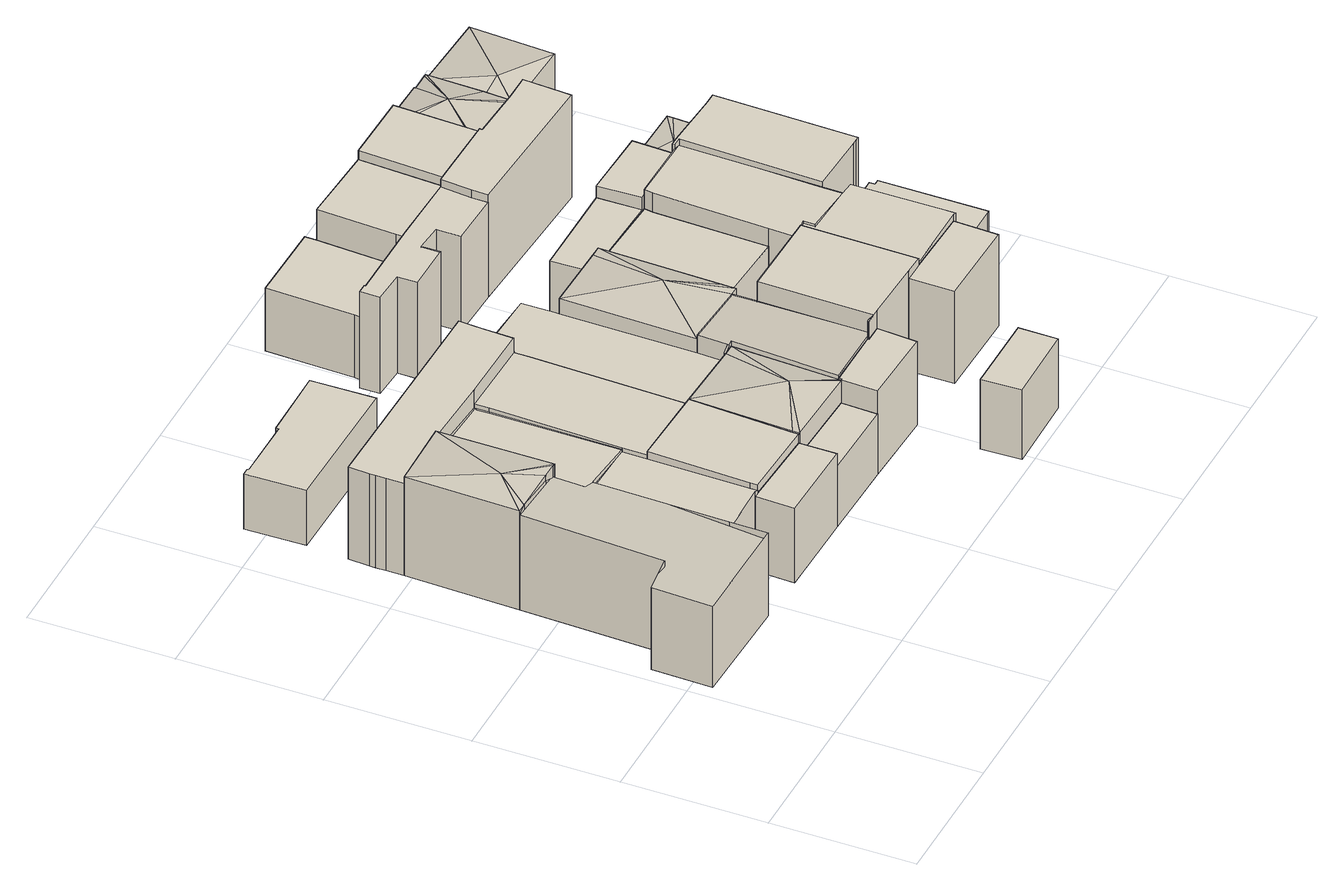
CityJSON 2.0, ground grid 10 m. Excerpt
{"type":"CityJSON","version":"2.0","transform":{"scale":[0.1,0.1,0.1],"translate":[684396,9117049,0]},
"CityObjects":{
"building1":{"type":"Building","attributes":{"Building Type":"Residential","Roof Shape":"gable","Roof Material":"Concrete Glazed Tile","Roof Material Code":"1","Roof Direction":"west","Building Height":6.29,"Roof Slope":28.6,"Footprint Area":91.36,"Solar PV Capacity Low":11.44,"Solar PV Capacity High":15.02,"Solar Annual Energy Low":16495,"Solar Annual Energy High":21739,"Suitable PV Area":68.29},"geometry":[{"type":"MultiSurface","lod":"2.2","boundaries":[[[0,1,2,3,4,5,6,7,8,9,10,11,12]],[[12,11,13,14]],[[11,10,15,13]],[[10,9,16,15]],[[9,8,17,16]],[[8,7,18,17]],[[7,6,19,18]],[[6,5,20,19]],[[5,4,21,20]],[[4,3,22,21]],[[3,2,23,22]],[[2,1,24,23]],[[1,0,25,24]],[[0,12,14,25]],[[14,13,15,16,17,18,19,20,21,22,23,24,25]]]}]},
"building2":{"type":"Building","attributes":{"Building Type":"Residential","Roof Shape":"hip","Roof Material":"Concrete Glazed Tile","Roof Material Code":"1","Roof Direction":"west","Building Height":7.7,"Roof Slope":20.6,"Footprint Area":40.43,"Solar PV Capacity Low":5.06,"Solar PV Capacity High":6.65,"Solar Annual Energy Low":7300,"Solar Annual Energy High":9621,"Suitable PV Area":30.22},"geometry":[{"type":"MultiSurface","lod":"2.2","boundaries":[[[4,3,2,0,26,27,28]],[[28,27,29,30]],[[27,26,31,29]],[[26,0,32,31]],[[0,2,33,32]],[[2,3,22,33]],[[3,4,34,22]],[[4,28,30,34]],[[30,29,35]],[[29,31,35]],[[31,32,35]],[[32,33,35]],[[33,22,35]],[[22,34,35]],[[34,30,35]]]}]},
"building3":{"type":"Building","attributes":{"Building Type":"Residential","Roof Shape":"gable","Roof Material":"Concrete Glazed Tile","Roof Material Code":"1","Roof Direction":"west","Building Height":5.81,"Roof Slope":31.6,"Footprint Area":38.69,"Solar PV Capacity Low":4.84,"Solar PV Capacity High":6.36,"Solar Annual Energy Low":6985,"Solar Annual Energy High":9206,"Suitable PV Area":28.92},"geometry":[{"type":"MultiSurface","lod":"2.2","boundaries":[[[36,37,10,9,38,39]],[[39,38,40,41]],[[38,9,42,40]],[[9,10,43,42]],[[10,37,44,43]],[[37,36,45,44]],[[36,39,41,45]],[[41,40,42,43,44,45]]]}]},
"building4":{"type":"Building","attributes":{"Building Type":"Residential","Roof Shape":"gable","Roof Material":"Concrete Glazed Tile","Roof Material Code":"1","Roof Direction":"west","Building Height":5.83,"Roof Slope":30.8,"Footprint Area":52.72,"Solar PV Capacity Low":6.6,"Solar PV Capacity High":8.67,"Solar Annual Energy Low":9518,"Solar Annual Energy High":12544,"Suitable PV Area":39.41},"geometry":[{"type":"MultiSurface","lod":"2.2","boundaries":[[[11,10,37,46,47,27,26,0,12,48]],[[48,12,49,50]],[[12,0,51,49]],[[0,52,51]],[[0,26,53,52]],[[26,27,54,53]],[[27,47,55,54]],[[47,46,56,55]],[[46,37,57,56]],[[37,10,58,57]],[[10,11,59,58]],[[11,48,50,59]],[[50,49,51,52,53,54,55,56,57,58,59]]]}]},
"building5":{"type":"Building","attributes":{"Building Type":"Residential","Roof Shape":"shed","Roof Material":"Concrete Glazed Tile","Roof Material Code":"1","Roof Direction":"west","Building Height":5.75,"Roof Slope":17.3,"Footprint Area":15.96,"Solar PV Capacity Low":2,"Solar PV Capacity High":2.63,"Solar Annual Energy Low":2882,"Solar Annual Energy High":3798,"Suitable PV Area":11.93},"geometry":[{"type":"MultiSurface","lod":"2.2","boundaries":[[[60,39,38,61,62]],[[62,61,63,64]],[[61,38,65,63]],[[38,39,66,65]],[[39,60,67,66]],[[60,62,64,67]],[[64,63,65,66,67]]]}]},
"building6":{"type":"Building","attributes":{"Building Type":"Residential","Roof Shape":"flat","Roof Material":"Concrete Glazed Tile","Roof Material Code":"1","Roof Direction":"west","Building Height":6.43,"Roof Slope":7.1,"Footprint Area":43.86,"Solar PV Capacity Low":5.49,"Solar PV Capacity High":7.21,"Solar Annual Energy Low":7918,"Solar Annual Energy High":10436,"Suitable PV Area":32.78},"geometry":[{"type":"MultiSurface","lod":"2.2","boundaries":[[[36,39,68,60,69,70,71]],[[71,70,72,73]],[[70,69,74,72]],[[69,60,75,74]],[[60,68,76,75]],[[68,39,77,76]],[[39,36,78,77]],[[36,71,73,78]],[[73,72,74,75,76,77,78]]]}]},
"building7":{"type":"Building","attributes":{"Building Type":"Residential","Roof Shape":"gable","Roof Material":"Concrete Glazed Tile","Roof Material Code":"1","Roof Direction":"west","Building Height":4.22,"Roof Slope":25.9,"Footprint Area":44.29,"Solar PV Capacity Low":5.55,"Solar PV Capacity High":7.28,"Solar Annual Energy Low":7997,"Solar Annual Energy High":10539,"Suitable PV Area":33.11},"geometry":[{"type":"MultiSurface","lod":"2.2","boundaries":[[[79,80,81,82,83,84,85,86]],[[86,85,87,88]],[[85,84,89,87]],[[84,83,90,89]],[[83,82,91,90]],[[82,81,92,91]],[[81,80,93,92]],[[80,79,94,93]],[[79,86,88,94]],[[88,87,89,90,91,92,93,94]]]}]},
"building8":{"type":"Building","attributes":{"Building Type":"Residential","Roof Shape":"flat","Roof Material":"Concrete Glazed Tile","Roof Material Code":"1","Roof Direction":"west","Building Height":7.15,"Roof Slope":10.6,"Footprint Area":60.26,"Solar PV Capacity Low":7.55,"Solar PV Capacity High":9.91,"Solar Annual Energy Low":10880,"Solar Annual Energy High":14339,"Suitable PV Area":45.05},"geometry":[{"type":"MultiSurface","lod":"2.2","boundaries":[[[95,96,97,98,28,27,47,99,100,101]],[[101,100,102,103]],[[100,99,104,102]],[[99,47,105,104]],[[47,27,106,105]],[[27,28,107,106]],[[28,98,108,107]],[[98,97,109,108]],[[97,96,110,109]],[[96,95,111,110]],[[95,101,103,111]],[[103,102,104,105,106,107,108,109,110,111]]]}]},
"building9":{"type":"Building","attributes":{"Building Type":"Residential","Roof Shape":"flat","Roof Material":"Concrete Glazed Tile","Roof Material Code":"1","Roof Direction":"west","Building Height":6.08,"Roof Slope":9.9,"Footprint Area":68.2,"Solar PV Capacity Low":8.54,"Solar PV Capacity High":11.22,"Solar Annual Energy Low":12313,"Solar Annual Energy High":16227,"Suitable PV Area":50.98},"geometry":[{"type":"MultiSurface","lod":"2.2","boundaries":[[[47,46,37,71,112,113,99,114]],[[114,99,115,116]],[[99,113,117,115]],[[113,112,118,117]],[[112,71,119,118]],[[71,37,120,119]],[[37,46,121,120]],[[46,47,122,121]],[[47,114,116,122]],[[116,115,117,118,119,120,121,122]]]}]},
"building10":{"type":"Building","attributes":{"Building Type":"Residential","Roof Shape":"flat","Roof Material":"Concrete Glazed Tile","Roof Material Code":"1","Roof Direction":"west","Building Height":4.65,"Roof Slope":10.1,"Footprint Area":14.68,"Solar PV Capacity Low":1.84,"Solar PV Capacity High":2.41,"Solar Annual Energy Low":2651,"Solar Annual Energy High":3494,"Suitable PV Area":10.98},"geometry":[{"type":"MultiSurface","lod":"2.2","boundaries":[[[123,68,124,69,60,62,125]],[[125,62,126,127]],[[62,60,128,126]],[[60,69,129,128]],[[69,124,130,129]],[[124,68,131,130]],[[68,123,132,131]],[[123,125,127,132]],[[127,126,128,129,130,131,132]]]}]},
"building11":{"type":"Building","attributes":{"Building Type":"Residential","Roof Shape":"hip","Roof Material":"Concrete Glazed Tile","Roof Material Code":"1","Roof Direction":"west","Building Height":6.43,"Roof Slope":20.8,"Footprint Area":45.11,"Solar PV Capacity Low":5.65,"Solar PV Capacity High":7.42,"Solar Annual Energy Low":8145,"Solar Annual Energy High":10734,"Suitable PV Area":33.72},"geometry":[{"type":"MultiSurface","lod":"2.2","boundaries":[[[133,134,135,123,136,123,68,124,70]],[[70,124,137,72]],[[124,68,76,137]],[[68,123,138,76]],[[123,136,139,138]],[[123,135,140,138]],[[135,134,141,140]],[[134,133,142,141]],[[133,70,72,142]],[[72,137,143]],[[137,76,143]],[[76,138,143]],[[138,139,143]],[[138,140,143]],[[140,141,143]],[[141,142,143]],[[142,72,143]]]}]},
"building12":{"type":"Building","attributes":{"Building Type":"Residential","Roof Shape":"gable","Roof Material":"Concrete Glazed Tile","Roof Material Code":"1","Roof Direction":"west","Building Height":5.13,"Roof Slope":28.2,"Footprint Area":80.59,"Solar PV Capacity Low":10.09,"Solar PV Capacity High":13.25,"Solar Annual Energy Low":14551,"Solar Annual Energy High":19177,"Suitable PV Area":60.24},"geometry":[{"type":"MultiSurface","lod":"2.2","boundaries":[[[99,114,113,112,144,145,146,147,148,149,100]],[[100,149,150,151]],[[149,148,152,150]],[[148,147,153,152]],[[147,146,154,153]],[[146,145,155,154]],[[145,144,156,155]],[[144,112,157,156]],[[112,113,158,157]],[[113,114,159,158]],[[114,99,160,159]],[[99,100,151,160]],[[151,150,152,153,154,155,156,157,158,159,160]]]}]},
"building13":{"type":"Building","attributes":{"Building Type":"Residential","Roof Shape":"flat","Roof Material":"Concrete Glazed Tile","Roof Material Code":"1","Roof Direction":"west","Building Height":6.47,"Roof Slope":10.6,"Footprint Area":15.22,"Solar PV Capacity Low":1.91,"Solar PV Capacity High":2.5,"Solar Annual Energy Low":2748,"Solar Annual Energy High":3621,"Suitable PV Area":11.38},"geometry":[{"type":"MultiSurface","lod":"2.2","boundaries":[[[161,162,163,135,136,123,125,164]],[[164,125,165,166]],[[125,123,167,165]],[[123,136,168,167]],[[136,135,169,168]],[[135,163,170,169]],[[163,162,171,170]],[[162,161,172,171]],[[161,164,166,172]],[[166,165,167,168,169,170,171,172]]]}]},
"building14":{"type":"Building","attributes":{"Building Type":"Residential","Roof Shape":"gable","Roof Material":"Concrete Glazed Tile","Roof Material Code":"1","Roof Direction":"west","Building Height":6.41,"Roof Slope":29.1,"Footprint Area":46.95,"Solar PV Capacity Low":5.88,"Solar PV Capacity High":7.72,"Solar Annual Energy Low":8477,"Solar Annual Energy High":11172,"Suitable PV Area":35.1},"geometry":[{"type":"MultiSurface","lod":"2.2","boundaries":[[[133,134,135,173,163,174,175,176,177,146,145,144]],[[144,145,178,179]],[[145,146,180,178]],[[146,177,181,180]],[[177,176,182,181]],[[176,175,183,182]],[[175,174,184,183]],[[174,163,185,184]],[[163,173,186,185]],[[173,135,187,186]],[[135,134,188,187]],[[134,133,142,188]],[[133,144,179,142]],[[179,178,180,181,182,183,184,185,186,187,188,142]]]}]},
"building15":{"type":"Building","attributes":{"Building Type":"Residential","Roof Shape":"gable","Roof Material":"Concrete Glazed Tile","Roof Material Code":"1","Roof Direction":"west","Building Height":5.4,"Roof Slope":33.2,"Footprint Area":15.55,"Solar PV Capacity Low":1.95,"Solar PV Capacity High":2.56,"Solar Annual Energy Low":2807,"Solar Annual Energy High":3699,"Suitable PV Area":11.62},"geometry":[{"type":"MultiSurface","lod":"2.2","boundaries":[[[189,190,191,192]],[[192,191,193,194]],[[191,190,195,193]],[[190,189,196,195]],[[189,192,194,196]],[[194,193,195,196]]]}]},
"building16":{"type":"Building","attributes":{"Building Type":"Residential","Roof Shape":"hip","Roof Material":"Concrete Glazed Tile","Roof Material Code":"1","Roof Direction":"west","Building Height":6.38,"Roof Slope":27.7,"Footprint Area":52.92,"Solar PV Capacity Low":6.63,"Solar PV Capacity High":8.7,"Solar Annual Energy Low":9555,"Solar Annual Energy High":12592,"Suitable PV Area":39.56},"geometry":[{"type":"MultiSurface","lod":"2.2","boundaries":[[[146,177,197,198,199,200,147]],[[147,200,201,202]],[[200,199,203,201]],[[199,198,204,203]],[[198,197,205,204]],[[197,177,181,205]],[[177,146,206,181]],[[146,147,202,206]],[[202,201,207]],[[201,203,207]],[[203,204,207]],[[204,205,207]],[[205,181,207]],[[181,206,207]],[[206,202,207]]]}]},
"building17":{"type":"Building","attributes":{"Building Type":"Residential","Roof Shape":"shed","Roof Material":"Concrete Glazed Tile","Roof Material Code":"1","Roof Direction":"west","Building Height":4.7,"Roof Slope":18.6,"Footprint Area":40.45,"Solar PV Capacity Low":5.07,"Solar PV Capacity High":6.65,"Solar Annual Energy Low":7304,"Solar Annual Energy High":9626,"Suitable PV Area":30.24},"geometry":[{"type":"MultiSurface","lod":"2.2","boundaries":[[[208,209,210,211,212,213,214,215]],[[215,214,216,217]],[[214,213,218,216]],[[213,212,219,218]],[[212,211,220,219]],[[211,210,221,220]],[[210,209,222,221]],[[209,208,223,222]],[[208,215,217,223]],[[217,216,218,219,220,221,222,223]]]}]},
"building18":{"type":"Building","attributes":{"Building Type":"Residential","Roof Shape":"shed","Roof Material":"Concrete Glazed Tile","Roof Material Code":"1","Roof Direction":"west","Building Height":7.41,"Roof Slope":14.8,"Footprint Area":28.81,"Solar PV Capacity Low":3.61,"Solar PV Capacity High":4.74,"Solar Annual Energy Low":5201,"Solar Annual Energy High":6855,"Suitable PV Area":21.53},"geometry":[{"type":"MultiSurface","lod":"2.2","boundaries":[[[224,225,226,227,228,229,211,209,210,230,231,232,233,234]],[[234,233,235,236]],[[233,232,237,235]],[[232,231,238,237]],[[231,230,239,238]],[[230,210,240,239]],[[210,209,241,240]],[[209,211,242,241]],[[211,229,243,242]],[[229,228,244,243]],[[228,227,245,244]],[[227,226,246,245]],[[226,225,247,246]],[[225,224,248,247]],[[224,234,236,248]],[[236,235,237,238,239,240,241,242,243,244,245,246,247,248]]]}]},
"building19":{"type":"Building","attributes":{"Building Type":"Residential","Roof Shape":"shed","Roof Material":"Concrete Glazed Tile","Roof Material Code":"1","Roof Direction":"west","Building Height":7.72,"Roof Slope":14.6,"Footprint Area":51.68,"Solar PV Capacity Low":6.47,"Solar PV Capacity High":8.5,"Solar Annual Energy Low":9331,"Solar Annual Energy High":12297,"Suitable PV Area":38.63},"geometry":[{"type":"MultiSurface","lod":"2.2","boundaries":[[[175,174,173,163,162,161,249,250,251]],[[251,250,252,253]],[[250,249,254,252]],[[249,161,255,254]],[[161,162,256,255]],[[162,163,257,256]],[[163,173,258,257]],[[173,174,259,258]],[[174,175,260,259]],[[175,251,253,260]],[[253,252,254,255,256,257,258,259,260]]]}]},
"building20":{"type":"Building","attributes":{"Building Type":"Residential","Roof Shape":"shed","Roof Material":"Concrete Glazed Tile","Roof Material Code":"1","Roof Direction":"west","Building Height":7.09,"Roof Slope":15.5,"Footprint Area":20.31,"Solar PV Capacity Low":2.54,"Solar PV Capacity High":3.34,"Solar Annual Energy Low":3666,"Solar Annual Energy High":4831,"Suitable PV Area":15.18},"geometry":[{"type":"MultiSurface","lod":"2.2","boundaries":[[[261,250,249,262,263]],[[263,262,264,265]],[[262,249,266,264]],[[249,250,267,266]],[[250,261,268,267]],[[261,263,265,268]],[[265,264,266,267,268]]]}]},
"building21":{"type":"Building","attributes":{"Building Type":"Residential","Roof Shape":"shed","Roof Material":"Concrete Glazed Tile","Roof Material Code":"1","Roof Direction":"west","Building Height":4.94,"Roof Slope":16.1,"Footprint Area":54.8,"Solar PV Capacity Low":6.86,"Solar PV Capacity High":9.01,"Solar Annual Energy Low":9893,"Solar Annual Energy High":13038,"Suitable PV Area":40.96},"geometry":[{"type":"MultiSurface","lod":"2.2","boundaries":[[[198,269,270,271,272,199]],[[199,272,273,274]],[[272,271,275,273]],[[271,270,276,275]],[[270,269,277,276]],[[269,198,278,277]],[[198,199,274,278]],[[273,275,276,277,278,274]]]}]},
"building22":{"type":"Building","attributes":{"Building Type":"Residential","Roof Shape":"flat","Roof Material":"Concrete Glazed Tile","Roof Material Code":"1","Roof Direction":"west","Building Height":7.07,"Roof Slope":11.1,"Footprint Area":33.61,"Solar PV Capacity Low":4.21,"Solar PV Capacity High":5.53,"Solar Annual Energy Low":6068,"Solar Annual Energy High":7998,"Suitable PV Area":25.13},"geometry":[{"type":"MultiSurface","lod":"2.2","boundaries":[[[229,279,280,281,213,212,211]],[[211,212,282,283]],[[212,213,284,282]],[[213,281,285,284]],[[281,280,286,285]],[[280,279,287,286]],[[279,229,288,287]],[[229,211,283,288]],[[283,282,284,285,286,287,288]]]}]},
"building23":{"type":"Building","attributes":{"Building Type":"Residential","Roof Shape":"gable","Roof Material":"Concrete Glazed Tile","Roof Material Code":"1","Roof Direction":"west","Building Height":4.98,"Roof Slope":34.6,"Footprint Area":20.96,"Solar PV Capacity Low":2.62,"Solar PV Capacity High":3.45,"Solar Annual Energy Low":3784,"Solar Annual Energy High":4987,"Suitable PV Area":15.67},"geometry":[{"type":"MultiSurface","lod":"2.2","boundaries":[[[289,200,199,272,290]],[[290,272,291,292]],[[272,199,274,291]],[[199,200,293,274]],[[200,289,294,293]],[[289,290,292,294]],[[292,291,274,293,294]]]}]},
"building24":{"type":"Building","attributes":{"Building Type":"Residential","Roof Shape":"gable","Roof Material":"Concrete Glazed Tile","Roof Material Code":"1","Roof Direction":"west","Building Height":7.42,"Roof Slope":28.8,"Footprint Area":38.26,"Solar PV Capacity Low":4.79,"Solar PV Capacity High":6.29,"Solar Annual Energy Low":6907,"Solar Annual Energy High":9103,"Suitable PV Area":28.6},"geometry":[{"type":"MultiSurface","lod":"2.2","boundaries":[[[295,296,297,251,250,261,298]],[[298,261,299,300]],[[261,250,301,299]],[[250,251,302,301]],[[251,297,303,302]],[[297,296,304,303]],[[296,295,305,304]],[[295,298,300,305]],[[300,299,301,302,303,304,305]]]}]},
"building25":{"type":"Building","attributes":{"Building Type":"Residential","Roof Shape":"gable","Roof Material":"Concrete Glazed Tile","Roof Material Code":"1","Roof Direction":"west","Building Height":6.26,"Roof Slope":27.1,"Footprint Area":59.45,"Solar PV Capacity Low":7.44,"Solar PV Capacity High":9.78,"Solar Annual Energy Low":10733,"Solar Annual Energy High":14145,"Suitable PV Area":44.44},"geometry":[{"type":"MultiSurface","lod":"2.2","boundaries":[[[306,271,270,269,297,296,295,307,308,309,310]],[[310,309,311,312]],[[309,308,313,311]],[[308,307,314,313]],[[307,295,315,314]],[[295,296,316,315]],[[296,297,317,316]],[[297,269,318,317]],[[269,270,319,318]],[[270,271,320,319]],[[271,306,321,320]],[[306,310,312,321]],[[312,311,313,314,315,316,317,318,319,320,321]]]}]},
"building26":{"type":"Building","attributes":{"Building Type":"Residential","Roof Shape":"flat","Roof Material":"Concrete Glazed Tile","Roof Material Code":"1","Roof Direction":"west","Building Height":7.78,"Roof Slope":5.9,"Footprint Area":29.75,"Solar PV Capacity Low":3.72,"Solar PV Capacity High":4.89,"Solar Annual Energy Low":5371,"Solar Annual Energy High":7078,"Suitable PV Area":22.24},"geometry":[{"type":"MultiSurface","lod":"2.2","boundaries":[[[279,322,323,281]],[[281,323,324,325]],[[323,322,326,324]],[[322,279,327,326]],[[279,281,325,327]],[[325,324,326,327]]]}]},
"building27":{"type":"Building","attributes":{"Building Type":"Residential","Roof Shape":"shed","Roof Material":"Concrete Glazed Tile","Roof Material Code":"1","Roof Direction":"west","Building Height":7.97,"Roof Slope":11.2,"Footprint Area":38.25,"Solar PV Capacity Low":4.79,"Solar PV Capacity High":6.29,"Solar Annual Energy Low":6906,"Solar Annual Energy High":9102,"Suitable PV Area":28.59},"geometry":[{"type":"MultiSurface","lod":"2.2","boundaries":[[[328,329,330,331,322,279,229,228,227]],[[227,228,332,333]],[[228,229,334,332]],[[229,279,335,334]],[[279,322,336,335]],[[322,331,337,336]],[[331,330,338,337]],[[330,329,339,338]],[[329,328,340,339]],[[328,227,333,340]],[[333,332,334,335,336,337,338,339,340]]]}]},
"building28":{"type":"Building","attributes":{"Building Type":"Residential","Roof Shape":"flat","Roof Material":"Concrete Glazed Tile","Roof Material Code":"1","Roof Direction":"west","Building Height":4.14,"Roof Slope":11.4,"Footprint Area":38.45,"Solar PV Capacity Low":4.81,"Solar PV Capacity High":6.32,"Solar Annual Energy Low":6942,"Solar Annual Energy High":9149,"Suitable PV Area":28.74},"geometry":[{"type":"MultiSurface","lod":"2.2","boundaries":[[[341,342,343,308,307,295,298,344,345]],[[345,344,346,347]],[[344,298,348,346]],[[298,295,349,348]],[[295,307,350,349]],[[307,308,351,350]],[[308,343,352,351]],[[343,342,353,352]],[[342,341,354,353]],[[341,345,347,354]],[[347,346,348,349,350,351,352,353,354]]]}]},
"building29":{"type":"Building","attributes":{"Building Type":"Residential","Roof Shape":"gable","Roof Material":"Concrete Glazed Tile","Roof Material Code":"1","Roof Direction":"west","Building Height":5.93,"Roof Slope":26.2,"Footprint Area":14.87,"Solar PV Capacity Low":1.86,"Solar PV Capacity High":2.45,"Solar Annual Energy Low":2685,"Solar Annual Energy High":3538,"Suitable PV Area":11.12},"geometry":[{"type":"MultiSurface","lod":"2.2","boundaries":[[[290,272,271,306,355,356,357]],[[357,356,358,359]],[[356,355,360,358]],[[355,306,361,360]],[[306,271,362,361]],[[271,272,363,362]],[[272,290,364,363]],[[290,357,359,364]],[[359,358,360,361,362,363,364]]]}]},
"building30":{"type":"Building","attributes":{"Building Type":"Residential","Roof Shape":"shed","Roof Material":"Concrete Glazed Tile","Roof Material Code":"1","Roof Direction":"west","Building Height":6.7,"Roof Slope":13.7,"Footprint Area":50.68,"Solar PV Capacity Low":6.35,"Solar PV Capacity High":8.33,"Solar Annual Energy Low":9150,"Solar Annual Energy High":12059,"Suitable PV Area":37.88},"geometry":[{"type":"MultiSurface","lod":"2.2","boundaries":[[[355,306,310,309,365,366,367,368,369,370,371,372,373]],[[373,372,374,375]],[[372,371,376,374]],[[371,370,377,376]],[[370,369,378,377]],[[369,368,379,378]],[[368,367,380,379]],[[367,366,381,380]],[[366,365,382,381]],[[365,309,383,382]],[[309,310,384,383]],[[310,306,385,384]],[[306,355,386,385]],[[355,373,375,386]],[[375,374,376,377,378,379,380,381,382,383,384,385,386]]]}]},
"building31":{"type":"Building","attributes":{"Building Type":"Residential","Roof Shape":"hip","Roof Material":"Concrete Glazed Tile","Roof Material Code":"1","Roof Direction":"west","Building Height":6.24,"Roof Slope":27.9,"Footprint Area":36.44,"Solar PV Capacity Low":4.56,"Solar PV Capacity High":5.99,"Solar Annual Energy Low":6579,"Solar Annual Energy High":8671,"Suitable PV Area":27.24},"geometry":[{"type":"MultiSurface","lod":"2.2","boundaries":[[[387,388,323,322,331,389,390,391,392,393,394]],[[394,393,395,396]],[[393,392,397,395]],[[392,391,398,397]],[[391,390,399,398]],[[390,389,400,399]],[[389,331,401,400]],[[331,322,402,401]],[[322,323,403,402]],[[323,388,404,403]],[[388,387,405,404]],[[387,394,396,405]],[[396,395,406]],[[395,397,406]],[[397,398,406]],[[398,399,406]],[[399,400,406]],[[400,401,406]],[[401,402,406]],[[402,403,406]],[[403,404,406]],[[404,405,406]],[[405,396,406]]]}]},
"building32":{"type":"Building","attributes":{"Building Type":"Residential","Roof Shape":"hip","Roof Material":"Concrete Glazed Tile","Roof Material Code":"1","Roof Direction":"west","Building Height":4.35,"Roof Slope":20.6,"Footprint Area":14.35,"Solar PV Capacity Low":1.8,"Solar PV Capacity High":2.36,"Solar Annual Energy Low":2591,"Solar Annual Energy High":3415,"Suitable PV Area":10.73},"geometry":[{"type":"MultiSurface","lod":"2.2","boundaries":[[[357,373,372,371,370,407,408,409,410]],[[410,409,411,412]],[[409,408,413,411]],[[408,407,414,413]],[[407,370,415,414]],[[370,371,416,415]],[[371,372,417,416]],[[372,373,418,417]],[[373,357,419,418]],[[357,410,412,419]],[[412,411,420]],[[411,413,420]],[[413,414,420]],[[414,415,420]],[[415,416,420]],[[416,417,420]],[[417,418,420]],[[418,419,420]],[[419,412,420]]]}]},
"building33":{"type":"Building","attributes":{"Building Type":"Residential","Roof Shape":"hip","Roof Material":"Concrete Glazed Tile","Roof Material Code":"1","Roof Direction":"west","Building Height":5.8,"Roof Slope":21.1,"Footprint Area":34.72,"Solar PV Capacity Low":4.35,"Solar PV Capacity High":5.71,"Solar Annual Energy Low":6269,"Solar Annual Energy High":8262,"Suitable PV Area":25.96},"geometry":[{"type":"MultiSurface","lod":"2.2","boundaries":[[[421,422,423,392,391,390]],[[390,391,424,425]],[[391,392,426,424]],[[392,423,427,426]],[[423,422,428,427]],[[422,421,429,428]],[[421,390,425,429]],[[425,424,430]],[[424,426,430]],[[426,427,430]],[[427,428,430]],[[428,429,430]],[[429,425,430]]]}]}
},
"vertices":[
[82,227,0],[81,227,0],[71,227,0],[39,227,0],[32,227,0],[29,128,0],[11,129,0],[10,87,0],[89,85,0],[90,112,0],[93,205,0],[81,205,0],[82,226,0],[81,205,68],[82,226,68],[93,205,63],[90,112,64],[89,85,65],[10,87,63],[11,129,64],[29,128,72],[32,227,74],[39,227,77],[71,227,73],[81,227,68],[82,227,68],
[84,227,0],[84,307,0],[34,306,0],[84,307,77],[34,306,77],[84,227,77],[82,227,77],[71,227,77],[32,227,77],[57,251,81],
[131,116,0],[134,204,0],[127,111,0],[131,111,0],[127,111,62],[131,111,60],[90,112,58],[93,205,60],[134,204,58],[131,116,60],
[137,295,0],[137,305,0],[82,224,0],[82,226,58],[82,224,58],[82,227,58],[82,227,59],[84,227,60],[84,307,60],[137,305,58],[137,295,58],[134,204,60],[93,205,64],[81,205,58],
[188,109,0],[126,84,0],[188,83,0],[126,84,58],[188,83,57],[127,111,58],[131,111,58],[188,109,57],
[189,109,0],[188,114,0],[192,185,0],[134,187,0],[192,185,64],[134,187,64],[188,114,64],[188,109,64],[189,109,64],[131,111,64],[131,116,64],
[36,415,0],[37,373,0],[140,372,0],[139,417,0],[86,416,0],[86,414,0],[41,414,0],[41,415,0],[41,414,43],[41,415,43],[86,414,43],[86,416,43],[139,417,42],[140,372,42],[37,373,43],[36,415,43],
[35,344,0],[34,329,0],[34,325,0],[34,318,0],[194,304,0],[195,327,0],[196,342,0],[195,327,72],[196,342,72],[194,304,72],[137,305,72],[84,307,72],[34,306,72],[34,318,72],[34,325,72],[34,329,72],[35,344,72],
[191,185,0],[194,294,0],[195,304,0],[194,304,61],[195,304,61],[194,294,61],[191,185,61],[134,187,61],[134,204,61],[137,295,61],[137,305,61],
[247,107,0],[189,114,0],[246,82,0],[188,83,47],[246,82,47],[188,109,47],[188,114,47],[189,114,47],[189,109,47],[247,107,47],
[243,183,0],[251,183,0],[248,109,0],[248,107,0],[189,114,64],[247,107,64],[248,107,64],[248,109,64],[251,183,64],[243,183,64],[228,134,69],
[243,184,0],[248,184,0],[249,205,0],[251,299,0],[251,302,0],[252,325,0],[252,325,51],[195,327,53],[251,302,52],[251,299,52],[249,205,53],[248,184,53],[243,184,56],[191,185,51],[194,294,53],[195,304,53],[194,304,53],
[303,108,0],[291,108,0],[291,109,0],[301,80,0],[246,82,65],[301,80,65],[247,107,65],[248,107,65],[248,109,65],[291,109,65],[291,108,65],[303,108,65],
[292,109,0],[298,108,0],[299,187,0],[299,189,0],[299,204,0],[248,184,67],[243,184,64],[249,205,67],[299,204,64],[299,189,64],[299,187,64],[298,108,64],[291,109,68],[292,109,67],[248,109,67],[251,183,68],
[295,35,0],[296,7,0],[352,8,0],[352,35,0],[352,8,54],[352,35,54],[296,7,54],[295,35,54],
[305,204,0],[305,213,0],[307,298,0],[299,298,0],[299,298,64],[251,299,64],[307,298,64],[305,213,64],[305,204,64],[249,205,64],[288,246,69],
[202,415,0],[201,407,0],[201,408,0],[260,407,0],[260,413,0],[263,468,0],[263,476,0],[204,476,0],[263,476,47],[204,476,49],[263,468,47],[260,413,47],[260,407,47],[201,408,49],[201,407,49],[202,415,49],
[251,392,0],[271,391,0],[271,374,0],[309,373,0],[309,384,0],[311,406,0],[194,408,0],[194,394,0],[217,393,0],[217,379,0],[251,379,0],[217,379,75],[251,379,75],[217,393,75],[194,394,75],[194,408,75],[201,408,75],[201,407,75],[260,407,75],[311,406,74],[309,384,74],[309,373,74],[271,374,74],[271,391,74],[251,392,75],
[348,107,0],[363,107,0],[364,187,0],[363,107,77],[364,187,77],[348,107,78],[303,108,79],[291,108,79],[291,109,79],[292,109,79],[298,108,79],[299,187,79],
[413,106,0],[348,76,0],[412,75,0],[348,76,72],[412,75,71],[348,107,72],[363,107,72],[413,106,71],
[369,211,0],[371,290,0],[372,296,0],[369,296,0],[369,296,49],[307,298,51],[372,296,49],[371,290,49],[369,211,49],[305,213,51],
[316,406,0],[316,408,0],[319,465,0],[260,413,71],[260,407,71],[263,468,71],[319,465,71],[316,408,71],[316,406,71],[311,406,71],
[299,327,0],[369,327,0],[369,296,50],[369,327,50],[299,298,51],[299,327,50],
[417,177,0],[368,179,0],[368,187,0],[416,106,0],[413,106,76],[416,106,75],[363,107,74],[364,187,75],[368,187,77],[368,179,77],[417,177,74],
[416,295,0],[419,177,0],[419,184,0],[419,197,0],[422,295,0],[419,197,64],[422,295,63],[419,184,64],[419,177,64],[417,177,65],[368,179,63],[368,187,63],[369,211,63],[371,290,64],[372,296,64],[416,295,65],
[367,405,0],[369,464,0],[369,464,78],[319,465,78],[367,405,78],[316,406,78],
[421,367,0],[423,401,0],[405,401,0],[367,403,0],[309,384,80],[309,373,80],[311,406,80],[316,406,80],[367,405,80],[367,403,80],[405,401,80],[423,401,80],[421,367,80],
[466,181,0],[462,181,0],[462,185,0],[464,106,0],[466,106,0],[464,106,41],[466,106,41],[416,106,41],[417,177,41],[419,177,41],[419,184,41],[462,185,41],[462,181,41],[466,181,41],
[416,297,0],[417,297,0],[418,325,0],[417,297,60],[418,325,60],[416,297,60],[416,295,59],[372,296,60],[369,296,60],[369,327,59],
[463,196,0],[467,196,0],[470,196,0],[472,295,0],[469,295,0],[467,295,0],[463,295,0],[422,297,0],[418,297,0],[422,297,68],[418,297,68],[463,295,67],[467,295,67],[469,295,67],[472,295,67],[470,196,67],[467,196,67],[463,196,67],[419,197,68],[422,295,68],[416,295,68],[416,297,68],
[409,468,0],[369,469,0],[422,401,0],[422,407,0],[423,427,0],[424,467,0],[422,467,0],[409,467,0],[422,467,62],[409,467,62],[424,467,62],[423,427,62],[422,407,62],[422,401,62],[367,403,62],[367,405,62],[369,464,62],[369,469,62],[409,468,62],[400,441,68],
[467,297,0],[467,299,0],[468,320,0],[468,324,0],[468,320,44],[468,324,44],[467,299,44],[467,297,44],[467,295,44],[463,295,44],[422,297,44],[418,297,44],[418,325,44],[445,309,46],
[423,407,0],[480,405,0],[483,464,0],[423,427,58],[422,407,58],[424,467,58],[483,464,58],[480,405,58],[423,407,58],[440,426,63]
]}
